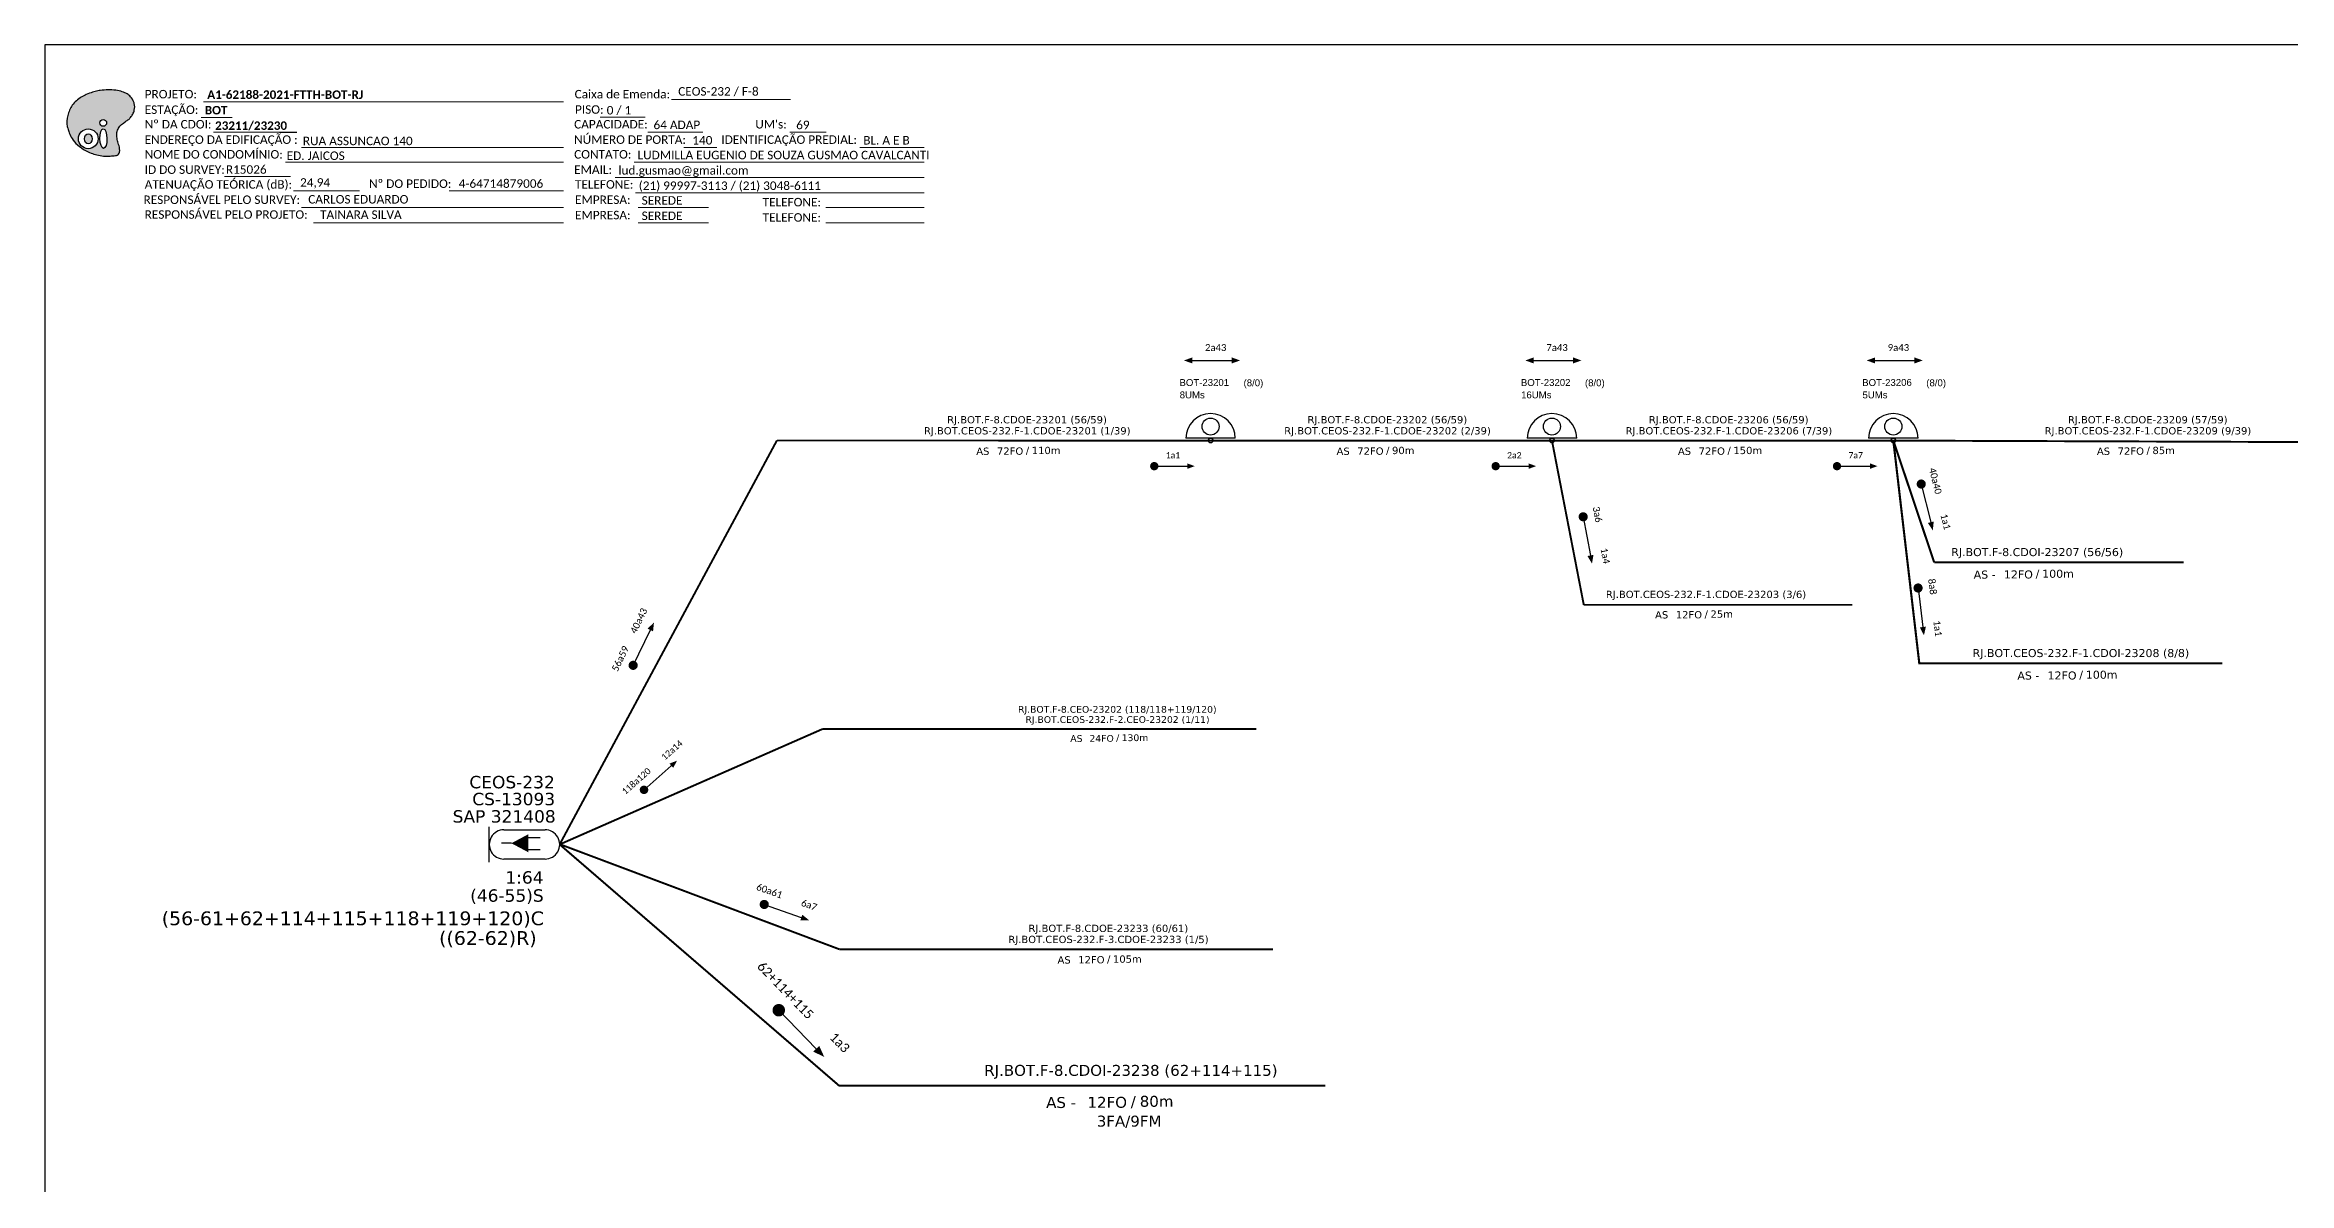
# Model space of a CAD drawing. Extents: x -89 to 749, y 35 to 1299.
# Drawn here: x -89.3 to 384.4, y 1058.8 to 1299 of the extents above; entities that cross this region are included whole.
import ezdxf
from ezdxf.enums import TextEntityAlignment as Align

# ---------------------------------------------------------------- set-up
doc = ezdxf.new("R2010")
doc.units = 0
for name, color, linetype, lineweight in [("20.0-LEGENDA DOS CDO'S", 1, 'Continuous', 0), ('20.2-CDO_POSTE', 1, 'Continuous', 5), ('40.1-ETIQUETAS', 1, 'Continuous', 20)]:
    doc.layers.add(name, color=color, linetype=linetype, lineweight=lineweight)
for name, color, linetype in [('20.4-CEOS', 1, 'Continuous'), ('CAP a instalar', 1, 'Continuous'), ('CD a instalar', 1, 'Continuous'), ('label_cabos', 7, 'Continuous'), ('SETA', 7, 'Continuous'), ('texto', 255, 'Continuous')]:
    doc.layers.add(name, color=color, linetype=linetype)
doc.styles.add('ARIAL', font='arial.ttf')
doc.styles.add('MtXpl_Calibri', font='calibri.ttf')
doc.styles.add('siredit', font='verdana.ttf')
doc.styles.get("Standard").update_dxf_attribs({"font": 'arial.ttf'})
doc.styles.add('WMF-Calibri0', font='calibri.ttf')
doc.styles.add('WMF-Calibri1', font='calibrib.ttf')
doc.linetypes.add('FENCELINE1', pattern='A,0.25,-0.1,[133,ltypeshp.shx,S=0.1,R=0,X=-0.1,Y=0],-0.1,1', length=1.45)

# ---------------------------------------------------------------- blocks, each defined once
blk = doc.blocks.new('OI')
h = blk.add_hatch(color=40)
edge = h.paths.add_edge_path()
edge.add_spline(control_points=[(4.35, -0.67), (3.92, -0.99), (3.26, -1.5), (2.81, -2.59), (2.9, -3.5), (3.06, -4.27), (3.31, -4.85), (3.37, -5.39), (3.4, -5.88), (3.2, -6.4), (2.54, -6.61), (1.65, -6.63), (0.55, -6.67), (-0.56, -6.42), (-1.61, -6.14), (-2.77, -5.61), (-3.92, -4.77), (-4.89, -3.7), (-5.34, -2.65), (-5.6, -1.94), (-5.85, -0.96), (-5.71, 0.47), (-5.1, 2.02), (-4.14, 3.02), (-3.3, 3.61), (-2.37, 4.16), (-1.36, 4.44), (-0.56, 4.7), (0.79, 4.85), (2.24, 4.97), (3.79, 4.57), (4.67, 4.21), (5.44, 3.65), (5.76, 2.99), (6.03, 2.21), (6.01, 1.46), (5.72, 0.64), (5.31, 0.08), (4.88, -0.38), (4.51, -0.55), (4.35, -0.67)], knot_values=[0, 0, 0, 0, 1.60434, 2.417191, 3.427595, 4.282808, 4.776746, 5.304182, 5.888771, 6.258406, 6.858137, 7.79129, 8.986195, 10.124242, 11.187857, 12.242908, 13.953784, 15.414161, 16.515391, 17.349188, 17.675853, 19.552021, 21.515531, 22.568638, 23.63245, 24.621084, 25.782718, 26.745347, 27.142653, 29.870543, 31.004649, 31.921532, 32.709589, 33.801391, 34.042471, 35.192333, 35.971461, 36.628871, 37.254359, 37.836911, 37.836911, 37.836911, 37.836911], degree=3, periodic=0)
h.paths.add_polyline_path([(1.13, -0.87, -1), (-0.04, -0.87, -1)], flags=16)
edge = h.paths.add_edge_path(flags=16)
edge.add_ellipse((0.56, -3.59), major_axis=(-0.02, 1.71), ratio=0.361305, start_angle=0, end_angle=360)
h.paths.add_polyline_path([(-0.36, -3.62, -1), (-3.8, -3.62, -1)], flags=16)
edge = h.paths.add_edge_path(flags=0)
edge.add_ellipse((-2.08, -3.62), major_axis=(0, 0.885), ratio=0.758294, start_angle=0, end_angle=360)
at = {"color": 40}
for centre, radius in [((-2.08, -3.62), 1.72), ((0.54, -0.87), 0.587)]:
    blk.add_circle(centre, radius, dxfattribs=at)
blk.add_ellipse((-2.08, -3.62), major_axis=(0, 0.885), ratio=0.758294, start_param=-3.141592653589792, end_param=3.141592653589792, dxfattribs=at)
blk.add_ellipse((0.56, -3.59), major_axis=(-0.02, 1.71), ratio=0.361305, dxfattribs=at)
at = {"color": 40, "start_tangent": (-0.800898, -0.598801), "end_tangent": (-0.800898, -0.598801)}
blk.add_spline([(4.35, -0.67), (3.2, -1.78), (2.9, -2.54), (2.92, -3.55), (3.12, -4.38), (3.28, -4.85), (3.37, -5.37), (3.35, -5.95), (3.2, -6.29), (2.66, -6.55), (1.73, -6.63), (0.54, -6.62), (-0.58, -6.41), (-1.6, -6.11), (-2.56, -5.67), (-3.95, -4.67), (-4.89, -3.56), (-5.37, -2.56), (-5.64, -1.78), (-5.72, -1.46), (-5.63, 0.42), (-4.84, 2.22), (-4.13, 2.99), (-3.27, 3.62), (-2.4, 4.09), (-1.3, 4.47), (-0.37, 4.72), (0.02, 4.77), (2.75, 4.8), (3.85, 4.53), (4.69, 4.16), (5.31, 3.68), (5.85, 2.73), (5.93, 2.5), (5.94, 1.35), (5.67, 0.62), (5.29, 0.08), (4.84, -0.36), (4.35, -0.67)], degree=3, dxfattribs=at)
blk = doc.blocks.new('CARIMBO')
at = {"color": 7, "lineweight": 0}
for points in [[(35.66, -16.79), (111.64, -16.79)], [(134.48, -16.3), (159.61, -16.3)], [(35.15, -20.06), (41.7, -20.06)], [(37.81, -23.14), (51.75, -23.14)], [(119.43, -20.02), (128.92, -20.02)], [(129.48, -23.14), (141.1, -23.14)], [(159.42, -23.14), (167.09, -23.14)], [(56.38, -26.37), (111.64, -26.37)], [(137.07, -26.37), (144.01, -26.37)], [(174.24, -26.37), (187.8, -26.37)], [(40.13, -32.55), (54.07, -32.55)], [(52.97, -29.48), (111.64, -29.48)], [(122.56, -32.72), (187.83, -32.72)], [(126.6, -29.48), (187.83, -29.48)], [(54.67, -35.52), (68.61, -35.52)], [(126.84, -35.96), (187.83, -35.96)], [(56.38, -39.07), (111.64, -39.07)], [(58.87, -42.31), (111.64, -42.31)], [(127.45, -39.07), (142.25, -39.07)], [(127.45, -42.31), (142.25, -42.31)], [(167.06, -39.07), (187.83, -39.07)], [(167.06, -42.31), (187.83, -42.31)]]:
    blk.add_lwpolyline(points, dxfattribs=at)
at = {"color": 7, "xscale": 1.213923925163967, "yscale": 1.213923925163967, "zscale": 1.213923925163967, "rotation": 0.1532896023949059}
blk.add_blockref('OI', (13.86, -20.16), dxfattribs=at)
at = {"color": 7, "lineweight": 0, "style": 'WMF-Calibri0'}
for s, height, p in [('Caixa de Emenda:', 1.7927, (114.02, -16.04)), ('PROJETO:', 1.793, (23.26, -16.04)), ('ESTAÇÃO:', 1.793, (23.26, -19.32)), ('PISO:', 1.793, (114.09, -19.28)), ('ENDEREÇO DA EDIFICAÇÃO :', 1.7927, (23.26, -25.63)), ('Nº DA CDOI:', 1.7927, (23.26, -22.39)), ('CAPACIDADE:', 1.7927, (113.91, -22.39)), ('NÚMERO DE PORTA:', 1.7927, (113.91, -25.63)), ('IDENTIFICAÇÃO PREDIAL:', 1.7927, (144.99, -25.63)), ("UM's:", 1.793, (152.15, -22.39)), ('NOME DO CONDOMÍNIO:', 1.7927, (23.26, -28.74)), ('CONTATO:', 1.793, (113.91, -28.74)), ('ATENUAÇÃO TEÓRICA (dB):', 1.7927, (23.26, -35.09)), ('ID DO SURVEY:', 1.7927, (23.26, -31.97)), ('EMAIL:', 1.793, (113.91, -31.97)), ('RESPONSÁVEL PELO SURVEY:', 1.7927, (23.02, -38.32)), ('TELEFONE:', 1.793, (114.09, -35.09)), ('EMPRESA:', 1.793, (114.09, -38.32)), ('TELEFONE:', 1.793, (153.7, -38.83)), ('RESPONSÁVEL PELO PROJETO:', 1.7927, (23.26, -41.44)), ('EMPRESA:', 1.793, (114.09, -41.56)), ('TELEFONE:', 1.793, (153.7, -42.06))]:
    blk.add_text(s, height=height, dxfattribs=at).set_placement(p)
at = {"color": 7, "lineweight": 0, "flags": 8}
for tag, p, style in [('CEOS-XX', (135.87, -15.46), 'WMF-Calibri0'), ('EST', (35.94, -19.41), 'WMF-Calibri1'), ('PROJ', (36.46, -16.13), 'WMF-Calibri1'), ('PISO_PTR', (120.78, -19.42), 'WMF-Calibri0'), ('CAPAC.', (130.66, -22.52), 'WMF-Calibri0'), ("UC'S", (160.78, -22.54), 'WMF-Calibri0'), ('NOME_DO_COND.', (53.23, -29.02), 'WMF-Calibri0'), ('LOGRADOURO', (56.65, -25.91), 'WMF-Calibri0'), ('NOME_DO_CONTATO', (127.3, -28.89), 'WMF-Calibri0'), ('N°', (138.85, -25.77), 'WMF-Calibri0'), ('N°PREDIO', (174.94, -25.77), 'WMF-Calibri0'), ('_ID_', (40.39, -31.94), 'WMF-Calibri0'), ('O_POTEN', (56.06, -34.68), 'WMF-Calibri0'), ('EMAIL', (123.26, -32.12), 'WMF-Calibri0'), ('RES_SURVEY', (57.78, -38.23), 'WMF-Calibri0'), ('TELEFONE', (127.55, -35.36), 'WMF-Calibri0'), ('EMP_RESP_SURVEY', (128.16, -38.47), 'WMF-Calibri0'), ('CONT_RESP_SURVEY', (167.76, -38.47), 'WMF-Calibri0'), ('RES_PROJ', (60.27, -41.47), 'WMF-Calibri0'), ('EMP_RESP_PROJ', (128.16, -41.71), 'WMF-Calibri0'), ('CONT_RESP_PROJ', (167.76, -41.71), 'WMF-Calibri0')]:
    blk.add_attdef(tag, p, '', height=1.79, dxfattribs=dict(at, style=style))
at = {"color": 7, "lineweight": 0, "style": 'WMF-Calibri1', "flags": 8}
blk.add_attdef("N° CDO'S", text='', height=1.79, dxfattribs=at).set_placement((44.78, -22.68), align=Align.CENTER)
blk = doc.blocks.new('CDOE-TEXTO PADRÃO')
at = {"layer": "20.0-LEGENDA DOS CDO'S", "color": 0, "style": 'ARIAL'}
for tag, p in [('CDO_N', (0.49, 7.39)), ('CORDOALHA', (0.5, 4.33)), ('SAP', (0.51, 1.67)), ('SPLITER_1', (0.59, -0.91)), ('SPLITER_2', (0.6, -3.55)), ('(XX-XX_F)S', (0.54, -8.29)), ('(XX-XX_L)S', (0.55, -10.83)), ('UMS', (0.55, -13.15))]:
    blk.add_attdef(tag, p, '', height=1.7, rotation=0.118, dxfattribs=at)
blk.add_attdef('FIBRAS_UTILIZADAS', text='', height=1.7, rotation=0.118, dxfattribs=at).set_placement((19.77, 7.43), align=Align.CENTER)
blk = doc.blocks.new('ETIQUETA_RS5F')
at = {"layer": '40.1-ETIQUETAS', "color": 0, "style": 'siredit'}
blk.add_text('/', height=1.5, dxfattribs=at).set_placement((1.58, -1.95), align=Align.MIDDLE_RIGHT)
for tag, p in [('ETIQUETA_R_PRIMARIA', (1.21, 4.1)), ('ETIQUETA_R_SECUNDARIA', (1.21, 2.1)), ('F_ATIVAS/F_MORTAS', (1.14, -4.24))]:
    blk.add_attdef(tag, text='', height=1.5, dxfattribs=at).set_placement(p, align=Align.MIDDLE_CENTER)
for tag, p in [('TIPO_CABO', (-6.58, -2.12)), ('CAP_CABO', (0.4, -2.09))]:
    blk.add_attdef(tag, text='', height=1.5, dxfattribs=at).set_placement(p, align=Align.MIDDLE_RIGHT)
blk.add_attdef('METROS', text='', height=1.5, dxfattribs=at).set_placement((2.14, -1.95), align=Align.MIDDLE_LEFT)
for tag, p in [('FUSÃO_1', (0.85, -8.39)), ('FUSÃO_2', (0.85, -10.6)), ('FUSÃO_3', (0.85, -12.93)), ('FUSÃO_4', (0.85, -15.14)), ('FUSÃO_5', (0.85, -17.16))]:
    blk.add_attdef(tag, text='', height=1.5, dxfattribs=at).set_placement(p, align=Align.CENTER)
blk = doc.blocks.new('SETA1')
at = {"const_width": 1.1}
blk.add_lwpolyline([(-5.28, 0, 1), (-4.18, 0, 1)], format="xyb", close=True, dxfattribs=at)
at = {"layer": 'SETA'}
blk.add_lwpolyline([(-4.73, 0), (4.73, 0)], dxfattribs=at)
blk.add_solid([(4.73, 0.73), (6.74, 0), (4.73, -0.73)], dxfattribs=at)

msp = doc.modelspace()

# ---------------------------------------------------------------- linework, layer by layer
for points in [[(-89.32, 705.02), (749.25, 705.02), (749.25, 1299.02), (-89.32, 1299.02), (-89.32, 705.02)], [(-39.76, 1280.63), (-36.12, 1280.63)]]:
    msp.add_lwpolyline(points)
at = {"color": 7, "lineweight": 0}
msp.add_lwpolyline([(-4.01, 1268.26), (20.14, 1268.26)], dxfattribs=at)
at = {"color": 7, "const_width": 0.877}
for points in [[(144.42, 1210.12, 1), (145.3, 1210.12, 1)], [(216.48, 1210.12, 1), (217.36, 1210.12, 1)]]:
    msp.add_lwpolyline(points, format="xyb", close=True, dxfattribs=at)
at = {"const_width": 0.877}
msp.add_lwpolyline([(288.53, 1210.12, 1), (289.41, 1210.12, 1)], format="xyb", close=True, dxfattribs=at)
at = {"layer": '20.4-CEOS', "color": 7}
for p, q in [((4.49, 1126.56), (4.49, 1134.02)), ((7.58, 1133.38), (16.25, 1133.38)), ((16.25, 1127.2), (7.58, 1127.2))]:
    msp.add_line(p, q, dxfattribs=at)
msp.add_lwpolyline([(9.15, 1130.54, 0, 3.81, 0), (12.73, 1130.54, 3.81, 3.81, 0)], format="xyseb", dxfattribs=at)
for points in [[(9.15, 1130.54), (7.07, 1130.54)], [(12.57, 1131.76), (15.21, 1131.76)], [(12.57, 1129.19), (15.21, 1129.19)]]:
    msp.add_lwpolyline(points, dxfattribs=at)
for centre, major_axis, start_param, end_param in [((7.58, 1130.29), (2.19, 2.19), 0.785398, 3.926991), ((16.25, 1130.29), (-2.19, 2.19), 2.356194, 5.497787)]:
    msp.add_ellipse(centre, major_axis=major_axis, ratio=1, start_param=start_param, end_param=end_param, dxfattribs=at)
at = {"layer": 'CAP a instalar', "color": 7, "linetype": 'FENCELINE1', "ltscale": 7, "const_width": 0.409}
for points in [[(19.34, 1130.29), (65.2, 1215.54)], [(65.2, 1215.54), (156.75, 1215.52)], [(156.75, 1215.52), (228.8, 1215.52)], [(228.8, 1215.52), (235.52, 1180.85)], [(228.8, 1215.52), (300.86, 1215.52)], [(300.86, 1215.52), (397.37, 1215.17)], [(235.52, 1180.85), (292.18, 1180.85)], [(74.86, 1154.66), (19.34, 1130.29)], [(74.86, 1154.66), (166.41, 1154.64)], [(19.34, 1130.29), (78.35, 1079.36), (180.93, 1079.36)], [(78.35, 1108.18), (19.37, 1130.34)], [(78.35, 1108.18), (169.9, 1108.18)]]:
    msp.add_lwpolyline(points, dxfattribs=at)
at = {"layer": 'CD a instalar', "color": 7, "linetype": 'FENCELINE1', "ltscale": 7}
msp.add_lwpolyline([(300.86, 1215.52, 0.45, 0.45, 0), (306.34, 1168.51, 0.45, 0.45, 0), (370.31, 1168.52, 0.45, 0.45, 0)], format="xyseb", dxfattribs=at)
at = {"layer": 'CD a instalar', "color": 7, "linetype": 'FENCELINE1', "ltscale": 7, "const_width": 0.45}
for points in [[(300.86, 1215.52), (309.48, 1189.83)], [(309.48, 1189.83), (362.12, 1189.83)]]:
    msp.add_lwpolyline(points, dxfattribs=at)
at = {"layer": 'label_cabos', "color": 7}
for p, q in [((161.96, 1216), (151.52, 1216)), ((234.02, 1216), (223.58, 1216)), ((306.08, 1216), (295.64, 1216))]:
    msp.add_line(p, q, dxfattribs=at)
for centre, radius in [((156.74, 1218.48), 1.8), ((228.8, 1218.48), 1.8), ((300.86, 1218.48), 1.8), ((156.75, 1215.52), 0.483), ((228.8, 1215.52), 0.483), ((300.86, 1215.52), 0.483)]:
    msp.add_circle(centre, radius, dxfattribs=at)
for centre in [(156.74, 1216), (228.8, 1216), (300.86, 1216)]:
    msp.add_arc(centre, 5.22, 0, 180, dxfattribs=at)
at = {"layer": 'SETA', "color": 7}
for points in [[(152.9, 1232.45), (161.2, 1232.43)], [(224.96, 1232.45), (233.25, 1232.43)], [(297.01, 1232.45), (305.31, 1232.43)], [(144.86, 1210.12), (152.4, 1210.12)], [(216.92, 1210.12), (224.46, 1210.12)]]:
    msp.add_lwpolyline(points, dxfattribs=at)
at = {"layer": 'SETA'}
msp.add_lwpolyline([(288.97, 1210.12), (296.52, 1210.12)], dxfattribs=at)
at = {"layer": 'SETA', "color": 7}
for points in [[(152.9, 1233.07), (151.13, 1232.43), (152.9, 1231.79)], [(161.2, 1233.07), (162.97, 1232.43), (161.2, 1231.79)], [(224.95, 1233.07), (223.19, 1232.43), (224.96, 1231.79)], [(233.26, 1233.07), (235.02, 1232.43), (233.25, 1231.79)], [(297.01, 1233.07), (295.24, 1232.43), (297.01, 1231.79)], [(305.31, 1233.07), (307.08, 1232.43), (305.31, 1231.79)], [(151.8, 1210.71), (153.41, 1210.13), (151.8, 1209.54)], [(223.85, 1210.71), (225.46, 1210.13), (223.85, 1209.54)]]:
    msp.add_solid(points, dxfattribs=at)
at = {"layer": 'SETA'}
msp.add_solid([(295.91, 1210.71), (297.52, 1210.13), (295.91, 1209.54)], dxfattribs=at)

# ---------------------------------------------------------------- block references
ref = msp.add_blockref('CARIMBO', (-91.51, 1303.77))
ref.add_attrib('PROJ', 'A1-62188-2021-FTTH-BOT-RJ', (-55.05, 1287.63), dxfattribs={"color": 7, "lineweight": 0, "height": 1.7927, "style": 'WMF-Calibri1'})
ref.add_attrib('EST', 'BOT', (-55.57, 1284.35), dxfattribs={"color": 7, "lineweight": 0, "height": 1.793, "style": 'WMF-Calibri1'})
ref.add_attrib("N° CDO'S", '   23211/23230', dxfattribs={"color": 7, "lineweight": 0, "height": 1.7927, "style": 'WMF-Calibri1'}).set_placement((-46.73, 1281.09), align=Align.CENTER)
ref.add_attrib('LOGRADOURO', 'RUA ASSUNCAO 140 ', (-34.86, 1277.86), dxfattribs={"color": 7, "lineweight": 0, "height": 1.7927, "style": 'WMF-Calibri0'})
ref.add_attrib('NOME_DO_COND.', 'ED. JAICOS', (-38.28, 1274.74), dxfattribs={"color": 7, "lineweight": 0, "height": 1.793, "style": 'WMF-Calibri0'})
ref.add_attrib('_ID_', 'R15026', (-51.11, 1271.83), dxfattribs={"color": 7, "lineweight": 0, "height": 1.793, "style": 'WMF-Calibri0'})
ref.add_attrib('O_POTEN', '24,94', (-35.45, 1269.09), dxfattribs={"color": 7, "lineweight": 0, "height": 1.793, "style": 'WMF-Calibri0'})
ref.add_attrib('RES_SURVEY', 'CARLOS EDUARDO', (-33.73, 1265.54), dxfattribs={"color": 7, "lineweight": 0, "height": 1.7927, "style": 'WMF-Calibri0'})
ref.add_attrib('RES_PROJ', 'TAINARA SILVA', (-31.24, 1262.3), dxfattribs={"color": 7, "lineweight": 0, "height": 1.7927, "style": 'WMF-Calibri0'})
ref.add_attrib('CEOS-XX', 'CEOS-232 / F-8', (44.36, 1288.31), dxfattribs={"color": 7, "lineweight": 0, "height": 1.7927, "style": 'WMF-Calibri0'})
ref.add_attrib('CAPAC.', '64 ADAP', (39.15, 1281.25), dxfattribs={"color": 7, "lineweight": 0, "height": 1.793, "style": 'WMF-Calibri0'})
ref.add_attrib("UC'S", '69', (69.27, 1281.23), dxfattribs={"color": 7, "lineweight": 0, "height": 1.793, "style": 'WMF-Calibri0'})
ref.add_attrib('PISO_PTR', '0 / 1', (29.28, 1284.34), dxfattribs={"color": 7, "lineweight": 0, "height": 1.793, "style": 'WMF-Calibri0'})
ref.add_attrib('N°', '140', (47.34, 1278), dxfattribs={"color": 7, "lineweight": 0, "height": 1.793, "style": 'WMF-Calibri0'})
ref.add_attrib('N°PREDIO', 'BL. A E B', (83.43, 1278), dxfattribs={"color": 7, "lineweight": 0, "height": 1.793, "style": 'WMF-Calibri0'})
ref.add_attrib('NOME_DO_CONTATO', 'LUDMILLA EUGENIO DE SOUZA GUSMAO CAVALCANTI', (35.79, 1274.88), dxfattribs={"color": 7, "lineweight": 0, "height": 1.7927, "style": 'WMF-Calibri0'})
ref.add_attrib('EMAIL', 'lud.gusmao@gmail.com', (31.75, 1271.65), dxfattribs={"color": 7, "lineweight": 0, "height": 1.7927, "style": 'WMF-Calibri0'})
ref.add_attrib('TELEFONE', '(21) 99997-3113 / (21) 3048-6111', (36.04, 1268.41), dxfattribs={"color": 7, "lineweight": 0, "height": 1.7927, "style": 'WMF-Calibri0'})
ref.add_attrib('EMP_RESP_SURVEY', 'SEREDE', (36.65, 1265.3), dxfattribs={"color": 7, "lineweight": 0, "height": 1.793, "style": 'WMF-Calibri0'})
ref.add_attrib('EMP_RESP_PROJ', 'SEREDE', (36.65, 1262.06), dxfattribs={"color": 7, "lineweight": 0, "height": 1.793, "style": 'WMF-Calibri0'})
at = {"layer": '20.2-CDO_POSTE', "color": 7}
ref = msp.add_blockref('CDOE-TEXTO PADRÃO', (156.4, 1217.33), dxfattribs=dict(at, xscale=0.8529282685183965, yscale=0.8529282685183965, zscale=0.8529282685183965))
ref.add_attrib('CDO_N', 'BOT-23201', (150.18, 1227.04), dxfattribs={"layer": "20.0-LEGENDA DOS CDO'S", "color": 0, "height": 1.45, "rotation": 0.118, "style": 'ARIAL'})
ref.add_attrib('CORDOALHA', '8UMs', (150.23, 1224.43), dxfattribs={"layer": "20.0-LEGENDA DOS CDO'S", "color": 0, "height": 1.45, "rotation": 0.118, "style": 'ARIAL'})
ref.add_attrib('FIBRAS_UTILIZADAS', '       (8/0)', dxfattribs={"layer": "20.0-LEGENDA DOS CDO'S", "color": 0, "height": 1.4499, "rotation": 0.118, "style": 'ARIAL'}).set_placement((163.82, 1226.98), align=Align.CENTER)
ref = msp.add_blockref('CDOE-TEXTO PADRÃO', (228.46, 1217.33), dxfattribs=dict(at, xscale=0.8529282685183965, yscale=0.8529282685183965, zscale=0.8529282685183965))
ref.add_attrib('CDO_N', 'BOT-23202', (222.24, 1227.04), dxfattribs={"layer": "20.0-LEGENDA DOS CDO'S", "color": 0, "height": 1.45, "rotation": 0.118, "style": 'ARIAL'})
ref.add_attrib('CORDOALHA', '16UMs', (222.29, 1224.43), dxfattribs={"layer": "20.0-LEGENDA DOS CDO'S", "color": 0, "height": 1.45, "rotation": 0.118, "style": 'ARIAL'})
ref.add_attrib('FIBRAS_UTILIZADAS', '       (8/0)', dxfattribs={"layer": "20.0-LEGENDA DOS CDO'S", "color": 0, "height": 1.4499, "rotation": 0.118, "style": 'ARIAL'}).set_placement((235.88, 1226.98), align=Align.CENTER)
ref = msp.add_blockref('CDOE-TEXTO PADRÃO', (300.51, 1217.33), dxfattribs=dict(at, xscale=0.8529282685183965, yscale=0.8529282685183965, zscale=0.8529282685183965))
ref.add_attrib('CDO_N', 'BOT-23206', (294.29, 1227.04), dxfattribs={"layer": "20.0-LEGENDA DOS CDO'S", "color": 0, "height": 1.45, "rotation": 0.118, "style": 'ARIAL'})
ref.add_attrib('CORDOALHA', '5UMs', (294.35, 1224.43), dxfattribs={"layer": "20.0-LEGENDA DOS CDO'S", "color": 0, "height": 1.45, "rotation": 0.118, "style": 'ARIAL'})
ref.add_attrib('FIBRAS_UTILIZADAS', '       (8/0)', dxfattribs={"layer": "20.0-LEGENDA DOS CDO'S", "color": 0, "height": 1.4499, "rotation": 0.118, "style": 'ARIAL'}).set_placement((307.93, 1226.98), align=Align.CENTER)
at = {"layer": '40.1-ETIQUETAS', "color": 7}
ref = msp.add_blockref('ETIQUETA_RS5F', (116.83, 1215.44), dxfattribs=dict(at, xscale=1.02351390604675, yscale=1.02351390604675, zscale=1.02351390604675))
ref.add_attrib('ETIQUETA_R_PRIMARIA', 'RJ.BOT.F-8.CDOE-23201 (56/59)', dxfattribs={"color": 0, "height": 1.5353, "style": 'siredit'}).set_placement((118, 1219.92), align=Align.MIDDLE_CENTER)
ref.add_attrib('ETIQUETA_R_SECUNDARIA', 'RJ.BOT.CEOS-232.F-1.CDOE-23201 (1/39)', dxfattribs={"color": 0, "height": 1.5353, "style": 'siredit'}).set_placement((118.04, 1217.59), align=Align.MIDDLE_CENTER)
ref.add_attrib('TIPO_CABO', 'AS', dxfattribs={"color": 0, "height": 1.535, "style": 'siredit'}).set_placement((110.06, 1213.27), align=Align.MIDDLE_RIGHT)
ref.add_attrib('CAP_CABO', '72FO', dxfattribs={"color": 0, "height": 1.535, "style": 'siredit'}).set_placement((117.2, 1213.3), align=Align.MIDDLE_RIGHT)
ref.add_attrib('METROS', '110m', dxfattribs={"color": 0, "height": 1.535, "style": 'siredit'}).set_placement((118.99, 1213.44), align=Align.MIDDLE_LEFT)
ref = msp.add_blockref('ETIQUETA_RS5F', (192.88, 1215.44), dxfattribs=dict(at, xscale=1.02351390604675, yscale=1.02351390604675, zscale=1.02351390604675))
ref.add_attrib('ETIQUETA_R_PRIMARIA', 'RJ.BOT.F-8.CDOE-23202 (56/59)', dxfattribs={"color": 0, "height": 1.5353, "style": 'siredit'}).set_placement((194.06, 1219.92), align=Align.MIDDLE_CENTER)
ref.add_attrib('ETIQUETA_R_SECUNDARIA', 'RJ.BOT.CEOS-232.F-1.CDOE-23202 (2/39)', dxfattribs={"color": 0, "height": 1.5353, "style": 'siredit'}).set_placement((194.09, 1217.59), align=Align.MIDDLE_CENTER)
ref.add_attrib('TIPO_CABO', 'AS', dxfattribs={"color": 0, "height": 1.535, "style": 'siredit'}).set_placement((186.11, 1213.27), align=Align.MIDDLE_RIGHT)
ref.add_attrib('CAP_CABO', '72FO', dxfattribs={"color": 0, "height": 1.535, "style": 'siredit'}).set_placement((193.26, 1213.3), align=Align.MIDDLE_RIGHT)
ref.add_attrib('METROS', '90m', dxfattribs={"color": 0, "height": 1.535, "style": 'siredit'}).set_placement((195.04, 1213.44), align=Align.MIDDLE_LEFT)
ref = msp.add_blockref('ETIQUETA_RS5F', (264.94, 1215.44), dxfattribs=dict(at, xscale=1.02351390604675, yscale=1.02351390604675, zscale=1.02351390604675))
ref.add_attrib('ETIQUETA_R_PRIMARIA', 'RJ.BOT.F-8.CDOE-23206 (56/59)', dxfattribs={"color": 0, "height": 1.5353, "style": 'siredit'}).set_placement((266.11, 1219.92), align=Align.MIDDLE_CENTER)
ref.add_attrib('ETIQUETA_R_SECUNDARIA', 'RJ.BOT.CEOS-232.F-1.CDOE-23206 (7/39)', dxfattribs={"color": 0, "height": 1.5353, "style": 'siredit'}).set_placement((266.15, 1217.59), align=Align.MIDDLE_CENTER)
ref.add_attrib('TIPO_CABO', 'AS', dxfattribs={"color": 0, "height": 1.535, "style": 'siredit'}).set_placement((258.17, 1213.27), align=Align.MIDDLE_RIGHT)
ref.add_attrib('CAP_CABO', '72FO', dxfattribs={"color": 0, "height": 1.535, "style": 'siredit'}).set_placement((265.31, 1213.3), align=Align.MIDDLE_RIGHT)
ref.add_attrib('METROS', '150m', dxfattribs={"color": 0, "height": 1.535, "style": 'siredit'}).set_placement((267.1, 1213.44), align=Align.MIDDLE_LEFT)
ref = msp.add_blockref('ETIQUETA_RS5F', (353.39, 1215.44), dxfattribs=dict(at, xscale=1.02351390604675, yscale=1.02351390604675, zscale=1.02351390604675))
ref.add_attrib('ETIQUETA_R_PRIMARIA', 'RJ.BOT.F-8.CDOE-23209 (57/59)', dxfattribs={"color": 0, "height": 1.5353, "style": 'siredit'}).set_placement((354.56, 1219.92), align=Align.MIDDLE_CENTER)
ref.add_attrib('ETIQUETA_R_SECUNDARIA', 'RJ.BOT.CEOS-232.F-1.CDOE-23209 (9/39)', dxfattribs={"color": 0, "height": 1.5353, "style": 'siredit'}).set_placement((354.6, 1217.59), align=Align.MIDDLE_CENTER)
ref.add_attrib('TIPO_CABO', 'AS', dxfattribs={"color": 0, "height": 1.535, "style": 'siredit'}).set_placement((346.61, 1213.27), align=Align.MIDDLE_RIGHT)
ref.add_attrib('CAP_CABO', '72FO', dxfattribs={"color": 0, "height": 1.535, "style": 'siredit'}).set_placement((353.76, 1213.3), align=Align.MIDDLE_RIGHT)
ref.add_attrib('METROS', '85m', dxfattribs={"color": 0, "height": 1.535, "style": 'siredit'}).set_placement((355.55, 1213.44), align=Align.MIDDLE_LEFT)
ref = msp.add_blockref('ETIQUETA_RS5F', (260.11, 1180.91), dxfattribs=dict(at, xscale=1.02351390604675, yscale=1.02351390604675, zscale=1.02351390604675))
ref.add_attrib('ETIQUETA_R_SECUNDARIA', 'RJ.BOT.CEOS-232.F-1.CDOE-23203 (3/6)', dxfattribs={"color": 0, "height": 1.5353, "style": 'siredit'}).set_placement((261.32, 1183.06), align=Align.MIDDLE_CENTER)
ref.add_attrib('TIPO_CABO', 'AS', dxfattribs={"color": 0, "height": 1.535, "style": 'siredit'}).set_placement((253.34, 1178.75), align=Align.MIDDLE_RIGHT)
ref.add_attrib('CAP_CABO', '12FO', dxfattribs={"color": 0, "height": 1.535, "style": 'siredit'}).set_placement((260.49, 1178.77), align=Align.MIDDLE_RIGHT)
ref.add_attrib('METROS', '25m', dxfattribs={"color": 0, "height": 1.535, "style": 'siredit'}).set_placement((262.27, 1178.91), align=Align.MIDDLE_LEFT)
ref = msp.add_blockref('ETIQUETA_RS5F', (135.97, 1154.66), dxfattribs=dict(at, xscale=0.947481444454706, yscale=0.947481444454706, zscale=0.9474814444547055))
ref.add_attrib('ETIQUETA_R_PRIMARIA', 'RJ.BOT.F-8.CEO-23202 (118/118+119/120)', dxfattribs={"color": 0, "height": 1.4212, "style": 'siredit'}).set_placement((137.05, 1158.8), align=Align.MIDDLE_CENTER)
ref.add_attrib('ETIQUETA_R_SECUNDARIA', 'RJ.BOT.CEOS-232.F-2.CEO-23202 (1/11)', dxfattribs={"color": 7, "height": 1.4212, "style": 'siredit'}).set_placement((137.09, 1156.65), align=Align.MIDDLE_CENTER)
ref.add_attrib('TIPO_CABO', 'AS', dxfattribs={"color": 0, "height": 1.421, "style": 'siredit'}).set_placement((129.7, 1152.65), align=Align.MIDDLE_RIGHT)
ref.add_attrib('CAP_CABO', '24FO', dxfattribs={"color": 0, "height": 1.421, "style": 'siredit'}).set_placement((136.31, 1152.67), align=Align.MIDDLE_RIGHT)
ref.add_attrib('METROS', '130m', dxfattribs={"color": 0, "height": 1.421, "style": 'siredit'}).set_placement((137.97, 1152.81), align=Align.MIDDLE_LEFT)
ref = msp.add_blockref('ETIQUETA_RS5F', (133.98, 1108.1), dxfattribs=dict(at, xscale=1.02351390604675, yscale=1.02351390604675, zscale=1.02351390604675))
ref.add_attrib('ETIQUETA_R_PRIMARIA', 'RJ.BOT.F-8.CDOE-23233 (60/61)', dxfattribs={"color": 0, "height": 1.5353, "style": 'siredit'}).set_placement((135.16, 1112.58), align=Align.MIDDLE_CENTER)
ref.add_attrib('ETIQUETA_R_SECUNDARIA', 'RJ.BOT.CEOS-232.F-3.CDOE-23233 (1/5)', dxfattribs={"color": 0, "height": 1.5353, "style": 'siredit'}).set_placement((135.19, 1110.25), align=Align.MIDDLE_CENTER)
ref.add_attrib('TIPO_CABO', 'AS', dxfattribs={"color": 0, "height": 1.535, "style": 'siredit'}).set_placement((127.21, 1105.93), align=Align.MIDDLE_RIGHT)
ref.add_attrib('CAP_CABO', '12FO', dxfattribs={"color": 0, "height": 1.535, "style": 'siredit'}).set_placement((134.36, 1105.96), align=Align.MIDDLE_RIGHT)
ref.add_attrib('METROS', '105m', dxfattribs={"color": 0, "height": 1.535, "style": 'siredit'}).set_placement((136.14, 1106.1), align=Align.MIDDLE_LEFT)
at = {"layer": 'CD a instalar', "color": 7}
ref = msp.add_blockref('ETIQUETA_RS5F', (329.9, 1189.62), dxfattribs=dict(at, xscale=1.125865298012551, yscale=1.125865298012551, zscale=1.125865298012551))
ref.add_attrib('ETIQUETA_R_PRIMARIA', 'RJ.BOT.F-8.CDOI-23207 (56/56)', dxfattribs={"layer": '40.1-ETIQUETAS', "color": 0, "height": 1.6888, "style": 'siredit'}).set_placement((331.23, 1191.99), align=Align.MIDDLE_CENTER)
ref.add_attrib('TIPO_CABO', 'AS -', dxfattribs={"layer": '40.1-ETIQUETAS', "color": 0, "height": 1.689, "style": 'siredit'}).set_placement((322.45, 1187.24), align=Align.MIDDLE_RIGHT)
ref.add_attrib('CAP_CABO', '12FO', dxfattribs={"layer": '40.1-ETIQUETAS', "color": 0, "height": 1.689, "style": 'siredit'}).set_placement((330.31, 1187.27), align=Align.MIDDLE_RIGHT)
ref.add_attrib('METROS', '100m', dxfattribs={"layer": '40.1-ETIQUETAS', "color": 0, "height": 1.689, "style": 'siredit'}).set_placement((332.28, 1187.42), align=Align.MIDDLE_LEFT)
at = {"layer": 'CD a instalar', "color": 8}
ref = msp.add_blockref('ETIQUETA_RS5F', (339.12, 1168.31), dxfattribs=dict(at, xscale=1.125865298012551, yscale=1.125865298012551, zscale=1.125865298012551))
ref.add_attrib('ETIQUETA_R_PRIMARIA', 'RJ.BOT.CEOS-232.F-1.CDOI-23208 (8/8)', dxfattribs={"layer": '40.1-ETIQUETAS', "color": 0, "height": 1.6888, "style": 'siredit'}).set_placement((340.45, 1170.68), align=Align.MIDDLE_CENTER)
ref.add_attrib('TIPO_CABO', 'AS -', dxfattribs={"layer": '40.1-ETIQUETAS', "color": 0, "height": 1.689, "style": 'siredit'}).set_placement((331.67, 1165.93), align=Align.MIDDLE_RIGHT)
ref.add_attrib('CAP_CABO', '12FO', dxfattribs={"layer": '40.1-ETIQUETAS', "color": 0, "height": 1.689, "style": 'siredit'}).set_placement((339.53, 1165.95), align=Align.MIDDLE_RIGHT)
ref.add_attrib('METROS', '100m', dxfattribs={"layer": '40.1-ETIQUETAS', "color": 0, "height": 1.689, "style": 'siredit'}).set_placement((341.49, 1166.11), align=Align.MIDDLE_LEFT)
at = {"layer": 'SETA', "color": 2}
for p, xscale, yscale, zscale, rotation in [((307.76, 1202.32), 0.8774982160574624, 0.8774982160574629, 0.8774982160574629, 284.0473522426005), ((306.59, 1180.29), 0.8774982160574633, 0.8774982160574629, 0.8774982160574629, 277.0823488477453), ((36.67, 1171.82), 0.8774982160574627, 0.8774982160574629, 0.8774982160574629, 64.08052320867343), ((40.03, 1144.36), 0.8123126342931941, 0.8123126342931943, 0.8123126342931943, 41.4194088674512)]:
    msp.add_blockref('SETA1', p, dxfattribs=dict(at, xscale=xscale, yscale=yscale, zscale=zscale, rotation=rotation))
at = {"layer": 'SETA', "color": 7}
for p, xscale, yscale, zscale, rotation in [((236.16, 1195.36), 0.877498216057463, 0.8774982160574629, 0.8774982160574629, 280.6484436632482), ((66.44, 1116.24), 0.8774982160574629, 0.8774982160574629, 0.8774982160574629, 340.4989420486294), ((69.55, 1091.24), 1.199501945869103, 1.199501945869103, 1.199501945869103, 314.2406888338884)]:
    msp.add_blockref('SETA1', p, dxfattribs=dict(at, xscale=xscale, yscale=yscale, zscale=zscale, rotation=rotation))

# ---------------------------------------------------------------- texts
at = {"color": 7, "lineweight": 0, "style": 'WMF-Calibri0'}
msp.add_text('Nº DO PEDIDO:', height=1.7927, dxfattribs=at).set_placement((-20.88, 1268.84))
at = {"color": 7, "char_height": 1.3162, "width": 22.2523, "attachment_point": 5}
for s, insert in [('\\C7;\\fCalibri|b0|i0|c0|p34;1a1', (148.8, 1212.42)), ('{\\fCalibri|b0|i0|c0|p34;\\C7;2a2}', (220.86, 1212.42))]:
    msp.add_mtext(s, dxfattribs=dict(at, insert=insert))
at = {"insert": (292.92, 1212.42), "char_height": 1.3162, "width": 22.2523, "attachment_point": 5}
msp.add_mtext('{\\fCalibri|b0|i0|c0|p34;\\C7;7a7}', dxfattribs=at)
at = {"color": 7, "lineweight": 0, "style": 'WMF-Calibri0', "flags": 8}
msp.add_attdef('4-64714879006', (-1.97, 1268.87), '4-64714879006', height=1.7927, dxfattribs=at)
at = {"layer": '20.4-CEOS', "color": 7, "style": 'siredit'}
for s, p in [('CEOS-232', (9.3, 1144.75)), ('   SAP 321408', (5.92, 1137.52)), ('CS-13093', (9.64, 1141.18)), ('1:64', (11.91, 1124.64)), ('    (46-55)S', (5.93, 1120.82))]:
    msp.add_text(s, height=2.618, dxfattribs=at).set_placement(p, align=Align.TOP_CENTER)
for s, height, p in [('(56-61+62+114+115+118+119+120)C', 2.9072, (-64.65, 1113.25)), ('((62-62)R)', 2.907, (-6.1, 1109.09))]:
    msp.add_text(s, height=height, dxfattribs=at).set_placement(p)
at = {"layer": '40.1-ETIQUETAS', "color": 7, "style": 'siredit'}
msp.add_text('RJ.BOT.F-8.CDOI-23238 (62+114+115)', height=2.3085, dxfattribs=at).set_placement((139.92, 1082.61), align=Align.MIDDLE_CENTER)
for s, height, p in [('AS -', 2.309, (128.36, 1075.83)), ('12FO', 2.309, (139.1, 1075.87)), ('/', 2.31, (140.97, 1076.08)), ('3FA/9FM ', 2.309, (147.37, 1071.9))]:
    msp.add_text(s, height=height, dxfattribs=at).set_placement(p, align=Align.MIDDLE_RIGHT)
msp.add_text('80m', height=2.309, dxfattribs=at).set_placement((141.79, 1076.08), align=Align.MIDDLE_LEFT)
at = {"layer": 'texto', "color": 7, "style": 'MtXpl_Calibri'}
for s, p in [('62+114+115', (60.88, 1104.4)), ('1a3', (76.16, 1089.45))]:
    msp.add_text(s, height=1.979, rotation=314.2407, dxfattribs=at).set_placement(p)
at = {"layer": 'texto', "color": 7, "char_height": 1.4479, "width": 24.4775, "attachment_point": 5}
for s, insert, rotation in [('{\\fCalibri|b0|i0|c0|p34;\\C7;2a43}', (157.82, 1235.14), 359.8364), ('{\\fCalibri|b0|i0|c0|p34;\\C7;7a43}', (229.88, 1235.14), 359.8364), ('{\\fCalibri|b0|i0|c0|p34;\\C7;9a43}', (301.94, 1235.14), 359.8364), ('{\\fCalibri|b0|i0|c0|p34;\\C7;3a6}', (238.41, 1199.93), 280.6484), ('{\\fCalibri|b0|i0|c0|p34;\\C7;1a4}', (240.06, 1191.19), 280.6484), ('{\\fCalibri|b0|i0|c0|p34;\\C7;60a61}', (63.63, 1120.48), 340.4989), ('{\\fCalibri|b0|i0|c0|p34;\\C7;6a7}', (72.01, 1117.51), 340.4989)]:
    msp.add_mtext(s, dxfattribs=dict(at, insert=insert, rotation=rotation))
at = {"layer": 'texto', "attachment_point": 5}
for s, insert, char_height, width, rotation in [('{\\fCalibri|b0|i0|c0|p34;\\C7;40a40}', (309.74, 1207.01), 1.4479, 24.4775, 284.0474), ('{\\fCalibri|b0|i0|c0|p34;\\C7;1a1}', (311.89, 1198.39), 1.4479, 24.4775, 284.0474), ('{\\fCalibri|b0|i0|c0|p34;\\C7;8a8}', (309.13, 1184.7), 1.4479, 24.4775, 277.0823), ('{\\fCalibri|b0|i0|c0|p34;\\C7;40a43}', (36.03, 1177.49), 1.4479, 24.4775, 64.0805), ('{\\fCalibri|b0|i0|c0|p34;\\C7;1a1}', (310.22, 1175.88), 1.4479, 24.4775, 277.0823), ('{\\fCalibri|b0|i0|c0|p34;\\C7;56a59}', (32.14, 1169.5), 1.4479, 24.4775, 64.0805), ('\\fCalibri|b0|i0|c0|p34;12a14\\C7;\\P', (43.05, 1150.19), 1.3403, 22.6592, 41.4194), ('\\fCalibri|b0|i0|c0|p34;118a120', (35.52, 1143.65), 1.3403, 22.6592, 41.4194)]:
    msp.add_mtext(s, dxfattribs=dict(at, insert=insert, char_height=char_height, width=width, rotation=rotation))

doc.saveas('drawing.dxf')
